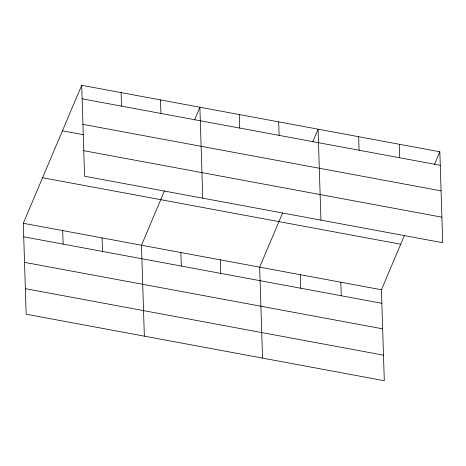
<?xml version="1.0" encoding="UTF-8"?>
<svg xmlns="http://www.w3.org/2000/svg" width="466" height="466" viewBox="0 0 466 466"><rect width="100%" height="100%" fill="white"/><g stroke="black" fill="none" stroke-linecap="round" stroke-linejoin="round"><path stroke-width="0.7" d="M404.395 235.522L381.433 289.77L384.293 380.71L26.16 314.224L23.3 223.278L81.707 85.29L439.84 151.776L442.7 242.722L84.567 176.23L81.707 85.29M164.446 190.973L141.483 245.221L144.344 336.167M194.508 119.954L199.891 107.227L202.751 198.172M282.629 212.915L259.667 267.164L262.527 358.104M312.692 141.897L318.074 129.169L320.934 220.115M434.458 164.504L439.84 151.776M82.133 98.815L440.265 165.302M82.936 124.358L441.069 190.85M62.432 130.824L83.536 134.744M83.764 150.681L441.896 217.173M42.575 177.744L400.708 244.231M23.3 223.278L381.433 289.77M23.725 236.804L381.858 303.296M24.529 262.352L382.662 328.845M25.356 288.675L383.489 355.168M399.251 144.244L399.677 157.77M358.663 136.707L359.088 150.233M340.844 282.233L341.269 295.759M300.255 274.701L300.681 288.227M278.68 121.859L279.105 135.385M239.285 114.543L239.71 128.068M220.272 259.847L220.698 273.373M180.878 252.537L181.303 266.063M160.496 99.916L160.921 113.442M121.102 92.6L121.527 106.126M102.089 237.91L102.514 251.436M62.694 230.594L63.12 244.12"/></g></svg>
